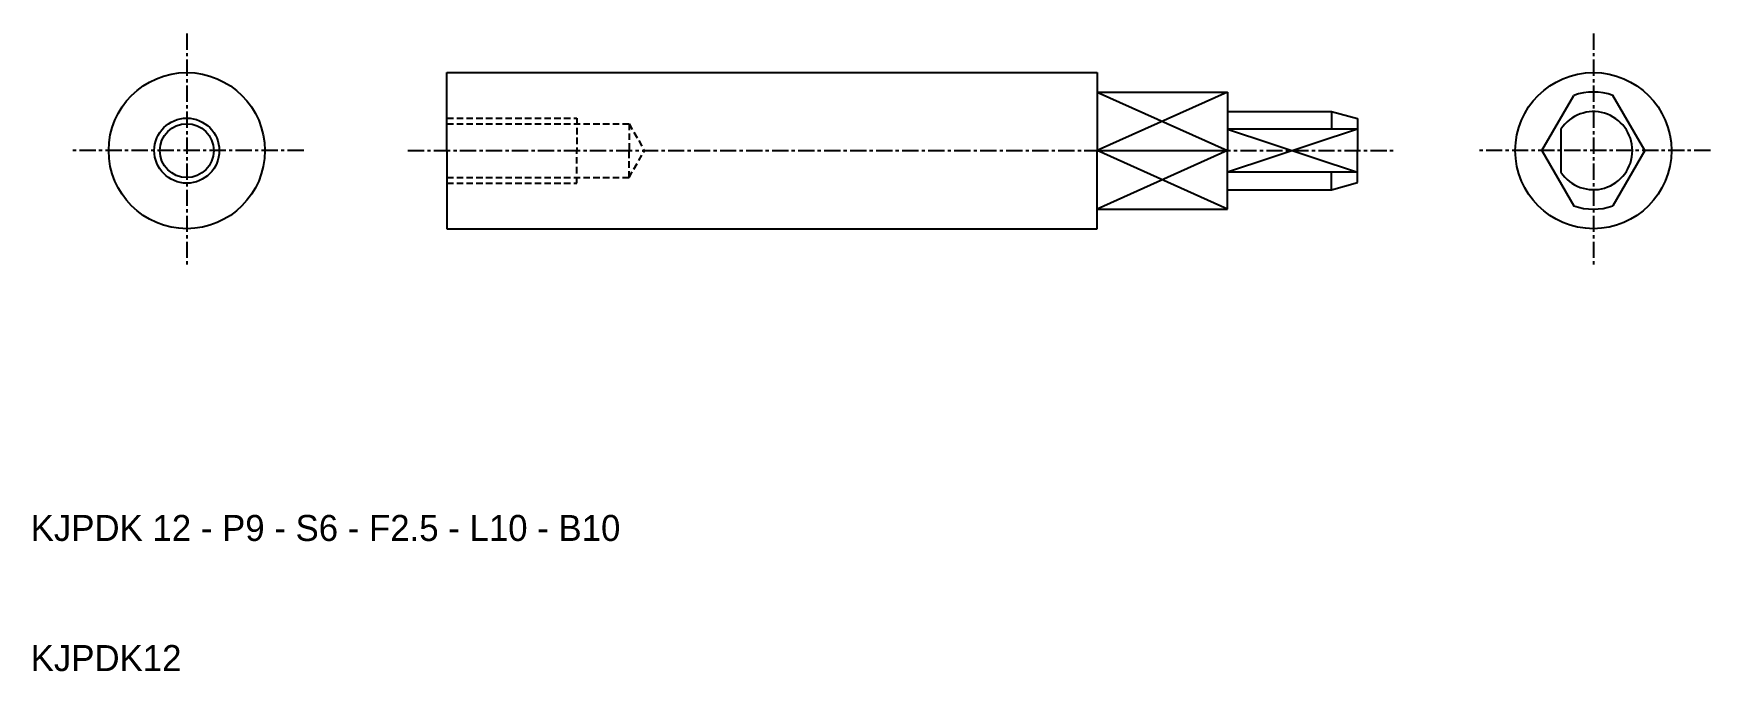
# Model space of a CAD drawing. Extents: x 10 to 139, y 10 to 59.
import ezdxf

# ---------------------------------------------------------------- set-up
doc = ezdxf.new("R2010")
doc.units = 0
doc.linetypes.add('CENTER', pattern=[2, 1.25, -0.25, 0.25, -0.25])
doc.linetypes.add('DASHED', pattern=[0.75, 0.5, -0.25])
doc.layers.get('0').update_dxf_attribs({"linetype": 'CONTINUOUS'})
doc.layers.add('CENTER', color=1, linetype='CENTER')

msp = doc.modelspace()

# ---------------------------------------------------------------- linework, layer by layer
at = {"color": 7, "linetype": 'CONTINUOUS'}
for p, q in [((42, 56), (92, 56)), ((42, 50), (42, 56)), ((92, 56), (92, 54.5)), ((92, 54.5), (92, 50)), ((92, 54.5), (102, 54.5)), ((102, 54.5), (102, 53)), ((126.19, 50), (128.64, 54.24)), ((134.09, 50), (131.64, 54.24)), ((102, 53), (102, 50)), ((102, 53), (110, 53)), ((110, 53), (112, 52.46)), ((110, 53), (110, 51.66)), ((112, 51.66), (102, 51.66)), ((112, 52.46), (112, 50)), ((127.64, 51.66), (127.64, 48.34)), ((42, 50), (42, 44)), ((92, 45.5), (92, 50)), ((92, 50), (102, 50)), ((102, 47), (102, 50)), ((112, 47.54), (112, 50)), ((126.19, 50), (128.64, 45.76)), ((134.09, 50), (131.64, 45.76)), ((112, 48.34), (102, 48.34)), ((110, 47), (110, 48.34)), ((102, 45.5), (102, 47)), ((102, 47), (110, 47)), ((110, 47), (112, 47.54)), ((92, 44), (92, 45.5)), ((92, 45.5), (102, 45.5)), ((42, 44), (92, 44))]:
    msp.add_line(p, q, dxfattribs=at)
at = {"color": 3, "linetype": 'CONTINUOUS'}
for p, q in [((102, 54.5), (92, 50)), ((92, 54.5), (102, 50)), ((102, 51.66), (112, 48.34)), ((112, 51.66), (102, 48.34)), ((102, 50), (92, 45.5)), ((102, 45.5), (92, 50))]:
    msp.add_line(p, q, dxfattribs=at)
at = {"color": 3, "linetype": 'DASHED'}
for p, q in [((42, 52.5), (52, 52.5)), ((42, 52.07), (56, 52.07)), ((52, 52.5), (52, 50)), ((56, 52.07), (57.19, 50)), ((56, 52.07), (56, 50)), ((52, 47.5), (52, 50)), ((56, 47.93), (57.19, 50)), ((56, 47.93), (56, 50)), ((42, 47.93), (56, 47.93)), ((42, 47.5), (52, 47.5))]:
    msp.add_line(p, q, dxfattribs=at)
at = {"color": 7, "linetype": 'CONTINUOUS'}
for centre, radius in [((22, 50), 6), ((130.14, 50), 6), ((22, 50), 2.07)]:
    msp.add_circle(centre, radius, dxfattribs=at)
at = {"color": 3, "linetype": 'CONTINUOUS'}
msp.add_circle((22, 50), 2.5, dxfattribs=at)
at = {"color": 7, "linetype": 'CONTINUOUS'}
for radius, start, end in [(4.5, 70.5288, 109.4712), (3, 213.5573, 146.4427), (4.5, 250.5288, 289.4712)]:
    msp.add_arc((130.14, 50), radius, start, end, dxfattribs=at)
at = {"layer": 'CENTER', "color": 1, "linetype": 'CENTER'}
for p, q in [((22, 59), (22, 41)), ((130.14, 59), (130.14, 41)), ((31, 50), (13, 50)), ((39, 50), (115, 50)), ((139.14, 50), (121.14, 50))]:
    msp.add_line(p, q, dxfattribs=at)

# ---------------------------------------------------------------- texts
at = {"color": 7, "linetype": 'CONTINUOUS'}
for s, p in [('KJPDK 12 - P9 - S6 - F2.5 - L10 - B10', (10, 20)), ('KJPDK12', (10, 10))]:
    msp.add_text(s, height=2, dxfattribs=at).set_placement(p)

doc.saveas('drawing.dxf')
